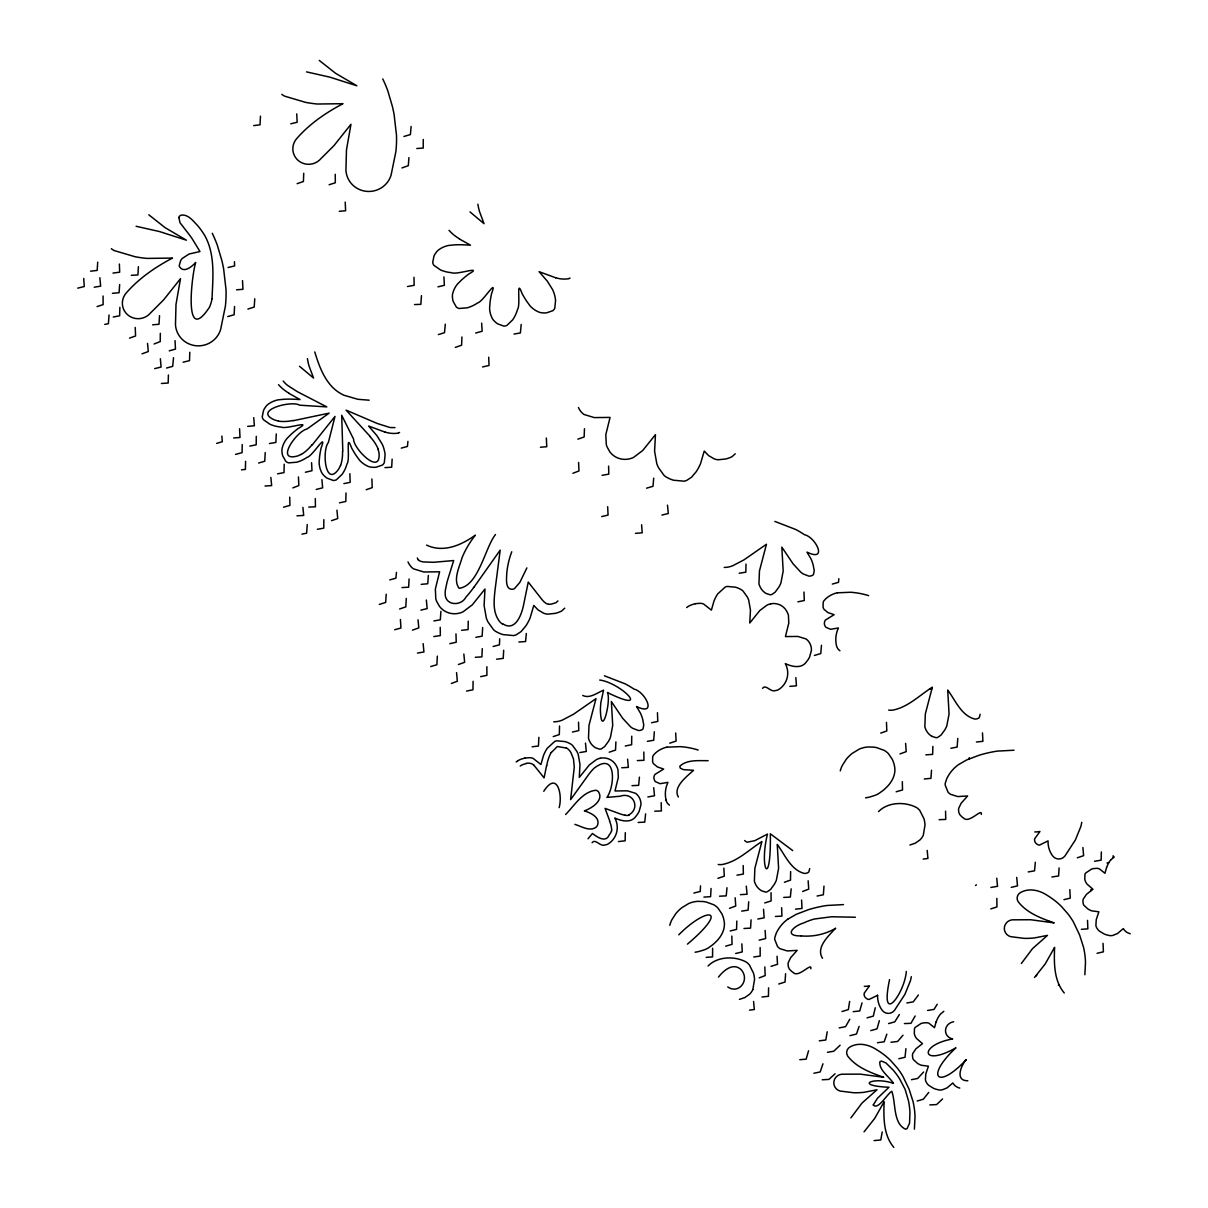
<?xml version="1.0" encoding="UTF-8"?>
<svg xmlns="http://www.w3.org/2000/svg" width="1208" height="1208" viewBox="0 0 1208 1208"><rect width="100%" height="100%" fill="white"/><g stroke="black" fill="none" stroke-linecap="round" stroke-linejoin="round"><path stroke-width="1.5" d="M160.317 333.272L160.241 341.577L154.095 343.993M423.283 139.418L423.208 148.055L416.82 148.508M712.629 948.22L712.554 956.917L706.197 957.37M256.307 436.345L256.187 444.816L249.814 446.099M323.85 519.682L323.744 528.168L317.342 529.27M473.083 681.312L472.962 689.783L466.575 691.067M631.739 736.216L631.633 744.717L625.276 746M342.8 451.158L341.698 415.265L353.627 439.229C353.295 448.576 381.23 476.707 378.995 452.849A26.501 25.972 -10.1 0 0 378.542 450.916L377.983 449.119M468.236 621.169L468.1 629.595L461.592 630.304M768.59 987.827L768.454 996.283L761.976 997.008M790.636 871.542L790.5 880.104L784.43 882.263M242.234 444.559L242.083 452.653L235.575 454.404M245.586 461.32L245.405 469.384L241.494 469.836M625.306 832.659L625.14 840.798L618.466 841.568M746 564.076L745.834 572.169L739.19 573.271M1101.334 851.927L1101.152 860.156L1094.584 861.259M119.864 307.345L119.652 315.786L113.25 317.009M284.212 464.204L284.016 472.615L277.583 473.838M346.017 492.955L345.82 501.486L339.478 502.83M559.546 725.993L559.319 734.57L553.204 736.608M168.41 374.978L168.184 383.027L161.434 383.464M932.863 746.363L932.636 754.396L925.872 754.834M189.777 352.283L189.52 360.648L183.133 362.204M736.82 921.055L736.563 929.405L730.176 930.96M499.674 638.775L499.463 644.83L493.06 646.491M809.677 868.628L808.922 871.693A3.171 3.095 -10.1 0 1 807.986 872.599L806.808 873.112A7.61 7.459 -10.1 0 1 806.144 873.278A6.765 6.629 -10.1 0 1 804.15 873.384C790.666 869.82 784.883 854.585 777.257 844.437L778.601 868.401L776.321 880.39A42.522 41.661 -10.1 0 1 774.358 884.286L770.568 889.481L767.231 891.791A4.938 4.832 -10.1 0 1 765.51 892.063L761.538 890.779A15.508 15.191 -10.1 0 1 755.378 883.909A16.912 16.565 -10.1 0 1 754.381 881.176L754.879 868.265L761.886 841.553C749.111 849.632 737.484 861.697 722.097 864.535A15.719 15.387 -10.1 0 1 718.231 864.49M980.141 714.245L979.386 717.31A3.171 3.095 -10.1 0 1 978.45 718.216L977.287 718.73A7.61 7.459 -10.1 0 1 976.608 718.896A6.765 6.629 -10.1 0 1 974.614 719.002C961.13 715.438 955.347 700.187 947.721 690.055L949.065 714.019L946.785 726.008A42.522 41.661 -10.1 0 1 944.822 729.904L941.032 735.098L937.71 737.409A4.938 4.832 -10.1 0 1 935.989 737.68L932.017 736.382M303.737 173.257L303.404 181.502L297.123 183.676M461.939 336.972L461.607 345.201L455.325 347.391M584.476 428.734L584.144 436.964L577.877 439.153M1036.811 975.082L1035.815 976.155M615.899 741.893L615.536 750.077L609.209 752.191M276.27 433.929L275.877 442.43L269.475 443.532M482.279 648.651L481.901 656.895L475.288 657.288M234.548 306.53L234.141 314.729L227.738 316.587M700.519 885.826L700.247 891.474L693.89 893.044M260.475 116.134L260.022 124.832L253.695 125.602M538.889 737.318L538.436 746.031L532.124 746.786M265.216 452.592L264.748 461.229L258.603 463.041M437.341 656.11L436.873 664.732L430.728 666.544M392.147 459.146L391.679 467.224L384.959 467.617M503.676 650.266L503.223 658.39L496.564 659.206M711.059 888.484L710.606 896.668L703.947 897.106M138.407 266.666L137.923 274.941L131.325 275.318M409.104 578.994L408.636 587.194L401.977 587.571M751.059 919.847L750.576 928.121L743.977 928.499M406.296 598.398L405.797 606.884L399.637 608.953M159.532 315.666L159.003 324.257L152.601 324.816M482.671 627.541L482.128 636.178L475.831 637.311M97.697 262.181L97.184 270.411L90.57 271.181M748.688 901.757L748.13 910.137L741.652 911.119M1059.099 867.933L1058.57 875.981L1051.896 876.978M254.767 298.784L254.193 307.089L247.897 309.067M386.213 594.2L385.654 602.445L379.312 604.438M421.456 295.643L420.852 304.356L414.51 304.582M428.342 575.476L427.768 583.751L421.169 584.355M785.593 973.739L785.034 982.044L778.737 984.007M119.652 284.559L119.094 292.714L112.419 293.333M440.905 611.354L440.316 619.81L433.899 620.927M654.328 731.746L653.724 740.232L647.337 741.365M931.519 770.221L930.945 778.36L924.286 778.979M109.037 315.016L108.403 323.684L104.734 324.408M307.255 524.544L306.621 533.211L301.955 534.132M823.992 886.113L823.358 894.781L817.091 896.019M957.793 738.39L957.159 747.057L950.892 748.281M1090.839 890.704L1090.93 889.541M408.938 157.584L408.304 165.662L401.977 167.942M969.239 758.79L969.329 757.658M838.82 578.677L838.518 582.332L832.312 584.083M411.113 126.447L410.403 134.556L403.97 136.459M653.709 478.172L653 486.296L646.567 488.183M821.485 645.283L820.776 653.558L814.434 655.431M526.311 633.49L525.586 641.539L518.866 642.007M559.123 807.608C562.807 795.136 557.265 770.206 543.766 791.285M521.192 324.423L520.391 332.955L514.034 334.057M726.99 887.744L726.235 895.868L719.545 896.2M1035.332 862.24L1034.531 870.847L1028.219 871.919M445.314 324.167L444.514 332.683L438.353 334.601M639.425 777.137L638.654 785.321L631.995 785.668M173.544 357.674L172.699 366.341L166.568 368.017M407.926 441.388L407.428 446.447L401.298 448.123M396.466 572.365L395.892 578.209L389.761 579.885M645.585 813.845L644.785 822.104L638.171 822.467M791.165 888.831L790.364 897.061L783.735 897.423M905.909 1048.68L905.034 1057.257L898.797 1058.767M914.396 1129.163L915.015 1116.932A78.067 76.466 -10.1 0 0 913.037 1101.56L909.156 1089.374L902.874 1076.253A73.809 72.299 -10.1 0 0 897.469 1068.265L891.142 1061.047A69.037 67.633 -10.1 0 0 883.048 1053.995L880.662 1052.289A92.79 90.902 -10.1 0 0 876.706 1049.737C869.02 1044.618 858.677 1042.081 850.19 1046.853A6.568 6.433 -10.1 0 0 847.654 1056.019C856.366 1067.434 870.636 1072.689 883.727 1077.279L860.202 1074.139L841.704 1074.214A8.788 8.607 -10.1 0 0 840.089 1091.05L853.663 1092.742A81.6 79.939 -10.1 0 0 863.765 1092.349L876.993 1089.782L862.029 1103.025L850.885 1117.898M1084.86 974.765L1085.494 962.534A78.067 76.466 -10.1 0 0 1083.5 947.163L1079.62 934.992L1073.353 921.855A73.809 72.299 -10.1 0 0 1067.932 913.882L1061.605 906.664A69.037 67.633 -10.1 0 0 1053.512 899.598L1051.126 897.906A92.79 90.902 -10.1 0 0 1047.185 895.339C1039.499 890.22 1029.14 887.699 1020.654 892.47A6.568 6.433 -10.1 0 0 1018.117 901.636C1026.83 913.037 1041.1 918.291 1054.191 922.897L1030.666 919.741L1012.168 919.832A8.788 8.607 -10.1 0 0 1010.567 936.653L1024.142 938.359A81.6 79.939 -10.1 0 0 1034.244 937.967L1047.472 935.385L1032.508 948.642L1021.349 963.501M212.019 298.693C212.895 277.885 215.356 254.963 204.998 235.983A78.188 76.587 -10.1 0 0 198.021 226.032C193.537 221.472 188.342 213.967 181.064 215.175A3.896 3.82 -10.1 0 0 179.66 216.096A3.473 3.397 -10.1 0 0 178.829 217.531M849.647 1001.417L848.348 1009.616L841.991 1011.504M889.556 979.612C879.364 1027.887 904.852 992.916 906.317 971.413M827.208 1031.783L825.804 1039.997L819.266 1040.843M882.202 1131.971L880.783 1139.975L874.079 1140.594M546.59 765.6L544.083 777.861L534.57 766.008A14.149 13.862 -10.1 0 0 533.709 765.253L533.649 765.192M178.829 217.531L180.052 222.801L187.195 231.996A125.828 123.261 -10.1 0 1 192.253 238.867L199.969 251.521L189.067 254.027L182.242 258.452A12.533 12.276 -10.1 0 0 180.596 260.717L179.222 265.73A3.579 3.503 -10.1 0 0 179.599 266.847C183.993 273.552 192.102 266.364 195.711 262.453C192.012 273.446 182.876 347.511 209.482 307.194A35.772 35.047 -10.1 0 0 212.034 298.693M875.271 1007.789L873.324 1016.109L867.087 1017.846M879.349 1020.669L877.038 1028.869L870.772 1030.605M808.56 1050.779L806.144 1059.174L799.802 1059.688M862.044 1002.882L859.749 1010.96L853.21 1011.67M822.965 1063.795L820.172 1071.964L813.875 1073.248M936.064 1021.968L934.509 1027.661L928.861 1023.206A9 8.818 -10.1 0 0 926.551 1022.708L922.972 1022.98A20.37 19.962 -10.1 0 0 921.04 1023.508L915.105 1027.464A6.357 6.221 -10.1 0 0 914.471 1028.748L914.305 1033.61A13.756 13.469 -10.1 0 0 915.12 1036.071A12.352 12.095 -10.1 0 0 916.525 1038.457L922.489 1043.652L915.966 1048.755L912.81 1053.436A7.535 7.384 -10.1 0 0 912.448 1055.279L912.75 1058.163A6.191 6.07 -10.1 0 0 913.429 1059.658L917.461 1063.342A16.112 15.779 -10.1 0 0 921.372 1065.26L928.408 1066.196L925.781 1074.093L925.419 1079.816A8.214 8.033 -10.1 0 0 926.008 1081.688L926.279 1082.232A11.854 11.612 -10.1 0 0 928.786 1085.388L933.286 1088.166A34.881 34.171 -10.1 0 0 935.536 1089.088L939.069 1089.963A10.736 10.51 -10.1 0 0 942.18 1089.858L947.057 1087.895L952.84 1082.972A10.736 10.525 -10.1 0 0 959.771 1088.091M1106.528 867.586L1104.973 873.278L1099.325 868.824A9 8.818 -10.1 0 0 1097.03 868.325L1093.451 868.597A20.37 19.962 -10.1 0 0 1091.504 869.126L1085.584 873.082A6.357 6.221 -10.1 0 0 1084.935 874.365L1084.769 879.228A13.756 13.469 -10.1 0 0 1085.584 881.689A12.352 12.095 -10.1 0 0 1086.989 884.06L1092.953 889.269L1086.445 894.373L1083.289 899.054A7.535 7.384 -10.1 0 0 1082.912 900.896L1083.214 903.765A6.191 6.07 -10.1 0 0 1083.893 905.26L1087.925 908.96A16.112 15.779 -10.1 0 0 1091.836 910.862L1098.872 911.798L1096.245 919.696L1095.898 925.434A8.214 8.033 -10.1 0 0 1096.471 927.306L1096.743 927.85A11.854 11.612 -10.1 0 0 1099.265 931.006L1103.765 933.784A34.881 34.171 -10.1 0 0 1106 934.705L1109.533 935.581A10.736 10.51 -10.1 0 0 1112.659 935.475L1117.521 933.512L1123.319 928.59A10.736 10.525 -10.1 0 0 1130.25 933.709M859.13 1026.407L856.457 1034.063L849.904 1035.649M886.838 1034.184L884.165 1041.794L877.461 1042.715M340.445 465.427L339.69 467.149A26.501 25.972 -10.1 0 1 338.769 468.93C325.299 488.379 321.736 450.72 328.38 442.445L334.993 416.443L312.313 444.801M752.826 989.624L754.547 979.492A29.989 29.369 -10.1 0 0 753.49 973.135L749.398 964.965A16.58 16.233 -10.1 0 0 746.302 962.096C734.887 955.815 717.386 956.283 708.069 966.007M526.884 567.896L519.863 582.377L514.502 588.583A6.1 5.98 -10.1 0 1 512.796 589.278C504.914 590.002 506.62 578.511 506.741 573.453A84.62 82.899 -10.1 0 1 511.754 551.769M495.491 534.525C484.952 547.722 478.761 585.804 459.115 588.311C452.743 579.629 459.508 567.05 462 557.87A92.442 90.555 -10.1 0 1 473.128 538.104L475.363 535.159C464.401 542.921 451.294 549.58 437.462 548.19A33.371 32.676 -10.1 0 1 429.218 546.227L426.56 545.11M849.798 1019.22L845.57 1026.634L839.198 1027.917M915.166 1015.988L910.923 1023.327L904.384 1023.569M937.197 1004.241L934.056 1009.39L927.608 1010.462M551.346 752.509L557.326 746.514L565.993 747.979M899.356 1014.539L894.766 1021.877L888.56 1023.584M878.533 811.625C887.865 801.885 905.351 801.433 916.781 807.699A16.58 16.233 -10.1 0 1 919.862 810.568L923.969 818.752A29.989 29.369 -10.1 0 1 925.011 825.109L923.29 835.226A16.127 15.795 -10.1 0 1 919.967 839.907L915.347 843.154L909.911 844.996M473.868 587.345L500.188 550.108L495.008 590.214C494.012 599.953 492.728 610.991 498.315 619.659A12.05 11.808 -10.1 0 0 502.89 624.279M918.367 994.999L913.248 1001.87L906.846 1002.972M928.786 1092.379L923.335 1099.205L917.189 1101.016M565.601 814.509C574.344 805.706 582.301 791.904 595.665 790.274A4.847 4.741 -10.1 0 1 598.337 791.587C604.347 800.421 591.482 808.363 584.37 810.855C590.259 812.758 600.24 817.091 597.613 824.943A7.761 7.595 -10.1 0 1 596.254 827.072C589.912 832.025 581.365 826.272 574.887 824.385M902.995 1035.196L897.62 1041.477L890.96 1042.247M718.488 977.091C723.154 970.99 732.244 962.821 740.036 968.725A10.253 10.042 -10.1 0 1 742.724 971.821C748.643 981.515 738.405 994.244 727.76 986.951M1110.907 859.749L1114.289 856.91M923.637 1071.979L917.687 1078.457L911.436 1079.695M835.513 928.333C828.779 935.792 815.551 947.298 822.482 958.291M864.037 1131.866L874.728 1118.366L884.135 1101.726C883.531 1117.113 883.275 1134.931 893.799 1147.374M1034.501 977.483L1045.192 963.984L1054.599 947.344C1053.995 962.731 1053.754 980.549 1064.263 992.991M588.009 838.76L592.418 833.505C596.933 836.842 605.797 843.335 609.209 834.924A20.762 20.34 -10.1 0 0 610.146 833.686A7.807 7.656 -10.1 0 0 611.444 830.772M592.116 842.701C595.257 838.11 600.391 847.201 605.148 844.905A7.641 7.474 -10.1 0 0 608.198 843.909C616.911 838.473 619.81 827.133 614.812 818.027C621.576 821.093 631.21 823.448 636.133 816.019A23.254 22.771 -10.1 0 0 639.123 811.414L640.935 804.905A13.967 13.681 -10.1 0 0 639.817 798.715L639.47 797.99A15.719 15.402 -10.1 0 0 638.141 795.845L637.582 795.151A10.479 10.268 -10.1 0 0 635.408 793.263L627.36 790.817L614.978 790.968L618.33 777.393L617.952 769.602A21.276 20.838 -10.1 0 0 617.197 767.518L615.884 764.966A14.949 14.647 -10.1 0 0 600.119 758.201M762.58 688.318C765.721 683.713 770.855 692.818 775.611 690.523A7.641 7.474 -10.1 0 0 778.677 689.526C787.374 684.075 790.274 672.735 785.291 663.645C792.055 666.71 801.674 669.051 806.597 661.622A23.254 22.771 -10.1 0 0 809.587 657.031L811.399 650.508A13.967 13.681 -10.1 0 0 810.281 644.332L809.934 643.607A15.719 15.402 -10.1 0 0 808.605 641.448L808.046 640.769A10.479 10.268 -10.1 0 0 805.872 638.881L797.824 636.435L785.442 636.586L788.794 623.011L788.416 615.204A21.276 20.838 -10.1 0 0 787.661 613.12L786.348 610.584A14.949 14.647 -10.1 0 0 770.583 603.819M687.473 944.112C730.523 907.631 706.922 906.362 678.745 934.826M840.119 1045.222L833.716 1051.247L827.42 1052.319M942.557 1098.978L936.593 1104.58L929.843 1104.912M835.06 1073.806L828.899 1079.408L822.24 1079.771M557.93 600.92L555.876 602.777L551.392 604.091A9.921 9.724 -10.1 0 1 548.719 604.302M564.755 608.183L561.554 611.082A30.638 30.004 -10.1 0 1 555.227 613.362L547.768 614.147A15.825 15.508 -10.1 0 1 543.721 613.256L538.104 609.949L533.785 605.419L530.131 617.847A47.339 46.372 -10.1 0 1 525.782 626.031L521.041 631.633L516.239 634.774A12.895 12.624 -10.1 0 1 513.566 635.574L503.056 634.608A38.354 37.569 -10.1 0 1 498.829 633.037L495.99 631.573A16.459 16.127 -10.1 0 1 493.483 629.64L488.077 622.105A32.027 31.378 -10.1 0 1 486.311 618.013L484.106 605.525L484.982 589.036L472.237 604.906L463.041 611.822A20.823 20.4 -10.1 0 1 459.599 613.09L458.481 613.347A18.845 18.467 -10.1 0 1 439.455 606.341L436.783 601.629A27.059 26.501 -10.1 0 1 435.816 598.987L435.348 589.066L439.606 571.792L423.857 571.988L413.619 568.877A13.333 13.062 -10.1 0 1 410.856 566.476L409.527 564.71A19.69 19.298 -10.1 0 1 408.002 561.916M735.234 453.8L732.018 456.7A30.638 30.004 -10.1 0 1 725.706 458.98L718.247 459.765A15.825 15.508 -10.1 0 1 714.185 458.874L708.567 455.567L704.249 451.037L700.595 463.449A47.339 46.372 -10.1 0 1 696.246 471.649L691.52 477.251L686.718 480.391A12.895 12.624 -10.1 0 1 684.03 481.192L673.52 480.21A38.354 37.569 -10.1 0 1 669.308 478.655L666.469 477.19A16.459 16.127 -10.1 0 1 663.947 475.257L658.541 467.723A32.027 31.378 -10.1 0 1 656.774 463.615L654.585 451.128L655.446 434.654L642.701 450.524L633.505 457.439A20.823 20.4 -10.1 0 1 630.063 458.693L628.945 458.964A18.845 18.467 -10.1 0 1 609.919 451.958L607.246 447.247A27.059 26.501 -10.1 0 1 606.295 444.604L605.812 434.669L610.07 417.409L594.321 417.606L584.083 414.495A13.333 13.062 -10.1 0 1 581.32 412.094L579.991 410.327A19.69 19.298 -10.1 0 1 578.466 407.534M686.657 607.564L688.258 606.416A22.907 22.439 -10.1 0 1 695.461 603.743M516.178 761.961L517.794 760.798M877.597 995.271L869.08 999.469A3.986 3.896 -10.1 0 1 867.737 999.197L867.027 998.85A8.441 8.26 -10.1 0 1 866.136 998.231L865.2 997.34A4.832 4.741 -10.1 0 1 864.203 995.181A5.965 5.844 -10.1 0 1 864.128 994.214A5.043 4.938 -10.1 0 1 864.249 993.127L869.473 985.894A24.386 23.888 -10.1 0 1 864.309 986.332M520.225 766.008L521.373 765.283A15.176 14.873 -10.1 0 1 523.653 764.302L526.311 763.562M787.752 919.228L796.253 914.305L808.605 909.624A120.966 118.505 -10.1 0 1 827.012 905.471L843.501 904.611M628.885 814.932C640.814 808.031 633.309 791.346 619.9 796.298A77.735 76.149 -10.1 0 0 618.239 796.389L606.944 797.401C614.827 786.574 617.016 750.712 594.14 768.182A61.14 59.887 -10.1 0 0 589.157 773.83L570.614 799.636L574.268 767.261L573.483 758.941L570.961 752.69A24.809 24.296 -10.1 0 0 570.493 751.935L570.327 751.693A12.005 11.763 -10.1 0 0 566.129 747.752M943.825 1011.292L940.428 1014.131A25.534 25.006 -10.1 0 0 936.14 1021.998M301.169 454.314L299.463 455.174A26.501 25.972 -10.1 0 1 297.606 455.96C274.473 462.422 296.866 430.924 307.043 428.991L329.12 413.136L293.272 420.701M953.671 1021.757C943.72 1023.448 942.331 1036.464 952.614 1038.971C918.246 1044.965 921.04 1067.706 955.921 1047.819C924.407 1077.174 937.755 1090.477 966.279 1059.582C961.085 1065.365 954.592 1080.934 967.835 1080.767M292.864 487.881L298.829 485.571L298.452 476.934M572.909 473.294L578.964 470.954L578.587 462.468M759.228 977.891L765.192 975.581L764.815 966.944M802.595 891.474L808.726 889.133L808.152 880.783M451.369 683.471L457.334 681.252L456.549 672.599M899.99 753.928L906.196 751.648L905.623 743.373M729.526 908.325L735.732 906.03L735.159 897.755M142.046 353.838L148.312 351.558L147.527 343.389M412.487 630.153L418.799 627.873L418.028 619.795M129.498 338.119L135.568 335.99L135.236 327.413M458.406 664.506L464.642 662.301L463.857 654.041M880.738 733.09L886.808 730.961L886.476 722.384M366.205 489.738L372.215 487.639L371.898 478.972M669.745 743.192L676.118 741.033L675.665 732.954M717.899 878.337L724.287 876.178L723.849 868.114M331.536 520.648L337.727 518.564L336.957 510.169M1077.294 857.801L1083.636 855.657L1082.881 847.533M329.12 184.764L335.326 182.755L335.235 174.299M97.048 306.59L103.133 304.627L103.058 295.99M990.802 908.914L996.932 906.936L996.842 898.359M764.755 902.935L771.097 900.942L771.051 892.697M771.051 966.325L777.514 964.316L777.061 956.268M216.64 443.396L222.317 441.705L221.864 436.073M570.025 278.112L568.983 278.384M399.561 432.494L398.519 432.766M283.548 507.209L289.935 505.382L289.724 497.137M896.17 791.784L902.527 789.957L902.316 781.682M725.691 946.166L732.063 944.339L731.837 936.064M475.68 333.046L482.158 331.249L481.645 323.14M394.699 629.745L400.935 628.009L400.407 619.508M169.226 350.849L175.462 349.112L175.039 340.611M1058.344 985.184L1059.114 984.973M154.669 368.621L161.087 367.036L160.362 358.761M316.209 489.436L322.642 487.836L321.917 479.606M77.75 288.138L84.258 286.538L83.73 278.399M759.137 940.156L765.645 938.556L765.117 930.417M228.086 267.497L234.594 265.926L234.443 261.698M661.939 515.061L668.296 513.536L667.48 505.155M420.928 610.1L427.164 608.606L426.333 600.029M1011.232 887.382L1017.514 885.872L1016.683 877.37M290.781 123.805L297.153 122.28L296.745 113.884M437.976 286.84L444.348 285.315L443.94 276.919M601.69 516.586L608.062 515.076L607.654 506.68M1063.946 899.643L1070.243 898.148L1069.82 889.616M305.382 472.252L311.981 470.712L311.573 462.679M735.687 953.474L742.256 951.934L741.848 943.856M739.447 999.378L744.883 997.536L749.504 994.29A16.127 15.795 -10.1 0 0 752.826 989.624M482.581 366.945L489.029 365.48L488.696 357.191M449.814 643.683L456.231 642.233L455.975 633.883M572.411 732.048L578.798 730.598L578.526 722.188M1097.06 953.293L1103.402 951.844L1103.055 943.373M651.55 722.761L657.771 721.418L657.454 712.72M480.618 676.646L486.899 675.332L486.869 666.725M343.887 483.623L350.184 482.339L349.867 473.732M797.899 601.841L804.286 600.527L803.969 592.071M1107.011 862.95L1108.899 862.557M695.446 603.668L700.398 603.29A12.442 12.186 -10.1 0 1 703.584 603.985L711.391 610.146L713.898 601.312A37.705 36.935 -10.1 0 1 717.688 593.943L725.178 587.073A10.132 9.936 -10.1 0 1 727.291 586.439L735.551 587.209A30.155 29.536 -10.1 0 1 738.873 588.432L741.108 589.579A12.941 12.684 -10.1 0 1 743.086 591.105L747.329 597.024A25.187 24.673 -10.1 0 1 748.718 600.255L750.455 610.07L749.76 623.026L759.787 610.553L767.02 605.117A16.293 15.961 -10.1 0 1 770.598 603.909M524.982 758.05L529.919 757.673A12.442 12.186 -10.1 0 1 533.106 758.367L540.927 764.528L543.434 755.695A37.705 36.935 -10.1 0 1 547.209 748.326L554.714 741.455A10.132 9.936 -10.1 0 1 556.828 740.821L565.087 741.591A30.155 29.536 -10.1 0 1 568.409 742.814L570.644 743.977A12.941 12.684 -10.1 0 1 572.607 745.487L576.865 751.421A25.187 24.673 -10.1 0 1 578.255 754.638L579.976 764.453L579.296 777.408L589.323 764.936L596.556 759.5A16.293 15.961 -10.1 0 1 600.134 758.292M837.491 592.811L850.538 592.252A76.013 74.458 -10.1 0 1 868.643 595.65M667.012 747.193L680.074 746.635A76.013 74.458 -10.1 0 1 698.179 750.032M757.793 919.031L764.135 917.838L763.531 909.292M975.566 885.54L976.381 884.785M407.489 286.522L414.148 285.315L413.997 277.281M602.097 475.333L608.772 474.125L608.621 466.107M647.865 796.948L654.494 795.77L653.724 787.692M736.986 875.196L743.358 874.048L743.192 865.532M1047.019 921.357L1048.77 921.04M94.209 287.232L100.657 286.13L99.856 277.734M417.455 653.075L423.933 651.973L423.132 643.622M579.84 752.569L586.273 751.467L585.487 743.071M990.907 887.442L997.521 886.31L996.751 878.216M433.778 636.571L440.346 635.559L440.225 627.314M753.777 956.993L760.194 956.056L760.134 947.54M113.008 273.084L119.668 272.178L119.381 264.054M923.154 859.069L927.94 858.45L927.17 850.402M749.549 1010.13L754.351 1009.51L753.566 1001.447M976.411 742.014L982.904 741.304L982.481 732.909M795.513 909.156L802.006 908.461L801.584 900.051M247.685 426.379L254.375 425.76L253.74 417.636M394.956 427.602L390.577 427.556A19.132 18.739 -10.1 0 1 389.595 427.39L377.243 423.479L346.077 410.131L370.448 436.767M635.484 533.362L642.203 532.803L641.614 524.77M789.836 686.355L796.45 685.812L795.845 677.597M339.282 211.294L345.624 210.766L345.201 202.098M236.617 289.814L242.959 289.301L242.521 280.603M233.673 437.976L240.014 437.462L239.577 428.764M540.414 447.232L546.771 446.718L546.333 438.036M1081.371 929.33L1087.864 928.846L1087.517 920.375M296.972 515.831L303.691 515.439L302.906 507.375M740.383 894.645L747.072 894.252L746.287 886.159M264.99 486.009L271.649 485.616L270.879 477.462M621.727 767.76L628.356 767.367L627.586 759.168M775.385 916.464L781.923 916.117L781.636 907.706M308.78 507.073L315.439 506.801L315.303 498.572M637.341 760.587L643.955 760.315L643.819 752.04M654.766 811.217L661.38 810.945L661.199 802.671M939.114 819.688L945.743 819.417L945.562 811.172M929.934 688.922L931.851 688.847M708.145 760.663C698.858 760.829 687.125 759.334 679.832 766.204L680.255 768.137L683.411 769.632L693.558 770.311C686.99 776.382 672.448 787.133 678.383 797.038M1013.98 750.228L997.476 751.089A120.966 118.505 -10.1 0 0 979.084 755.257L966.717 759.923L958.216 764.83A36.617 35.878 -10.1 0 0 947.948 776.397A44.303 43.397 -10.1 0 0 946.755 778.692L945.245 783.267A9.302 9.105 -10.1 0 0 945.23 785.17L947.963 791.995A10.615 10.389 -10.1 0 0 950.424 794.275L957.778 796.57L967.608 795.966L961.1 803.335L958.744 808.212A8.547 8.365 -10.1 0 0 958.548 810.055L958.805 812.199A8.048 7.882 -10.1 0 0 960.058 814.932L961.945 816.88A14.285 13.998 -10.1 0 0 963.455 817.922C968.756 824.4 982.587 807.125 981.319 814.449M369.21 400.21L357.81 399.274L343.948 395.243A39.366 38.565 -10.1 0 1 333.272 387.994C323.412 378.3 318.731 364.846 314.76 351.936M855.37 917.234L831.587 916.766L814.57 918.986A52.563 51.476 -10.1 0 0 809.103 920.692L807.548 921.296A116.059 113.688 -10.1 0 0 803.365 923.063C793.626 925.932 782.965 936.185 801.191 935.928M548.674 604.272L547.647 604.076A7.188 7.037 -10.1 0 1 545.759 603.154L544.249 602.007A22.016 21.563 -10.1 0 1 541.818 599.334L528.258 582.06L523.864 603.547C522.128 613.12 515.982 632.086 503.041 624.008M306.575 71.891L329.844 77.146L356.858 85.783L335.598 73.295L319.259 60.4M136.111 226.273L159.38 231.528L186.394 240.181L165.118 227.678L148.795 214.782M278.535 421.003L276.692 420.58A26.501 25.972 -10.1 0 1 274.744 420.022C252.079 410.554 291.536 400.014 299.614 405.193L326.809 406.9L297.349 391.679L287.61 385.412A36.164 35.425 -10.1 0 1 285.33 383.434L283.17 381.079M774.872 521.418L795.861 529.542A105.73 103.571 -10.1 0 1 804.498 534.721C815.626 537.062 828.31 562.505 807.02 552.147L810.961 558.821A45.783 44.847 -10.1 0 1 813.12 564.74L814.237 570.584L813.528 574.344A3.141 3.08 -10.1 0 1 812.742 575.174L811.444 575.793A7.58 7.429 -10.1 0 1 810.341 576.035A6.765 6.629 -10.1 0 1 808.726 576.08L803.214 573.936A22.831 22.363 -10.1 0 1 800.949 572.35L793.112 563.879L781.833 547.133L783.177 571.097L780.896 583.087A42.522 41.661 -10.1 0 1 778.934 586.982L775.143 592.177L771.806 594.487A4.938 4.832 -10.1 0 1 770.085 594.759L766.114 593.475A15.508 15.191 -10.1 0 1 759.606 585.729A16.912 16.565 -10.1 0 1 758.956 583.857L759.454 570.961L766.461 544.249L743.932 559.893L732.818 565.706A22.061 21.608 -10.1 0 1 724.211 567.428M604.408 675.801L625.397 683.939A105.73 103.571 -10.1 0 1 634.019 689.119C645.148 691.459 657.832 716.888 636.556 706.529L640.482 713.203A45.783 44.847 -10.1 0 1 642.656 719.122L643.758 724.966L643.064 728.726A3.141 3.08 -10.1 0 1 642.279 729.556L640.965 730.176A7.58 7.429 -10.1 0 1 639.878 730.432A6.765 6.629 -10.1 0 1 638.247 730.462L632.75 728.318A22.831 22.363 -10.1 0 1 630.47 726.733L622.649 718.262L611.369 701.516L612.713 725.48L610.418 737.469A42.522 41.661 -10.1 0 1 608.47 741.365L604.664 746.559L601.342 748.869A4.938 4.832 -10.1 0 1 599.621 749.141L595.65 747.858A15.508 15.191 -10.1 0 1 589.126 740.111A16.912 16.565 -10.1 0 1 588.492 738.254L588.991 725.344L595.997 698.632L573.468 714.275L562.339 720.104A22.061 21.608 -10.1 0 1 553.732 721.825M555.605 277.764L539.085 271.664L547.299 281.162L552.554 289.527A30.88 30.245 -10.1 0 1 553.747 292.396A38.747 37.946 -10.1 0 1 554.532 294.843A35.032 34.322 -10.1 0 1 555.574 300.384L554.774 308.236A7.203 7.052 -10.1 0 1 552.796 310.713L546.59 312.842A22.59 22.137 -10.1 0 1 543.781 312.947L541.29 312.721A13.273 13.001 -10.1 0 1 538.466 311.921L535.763 310.547A27.014 26.455 -10.1 0 1 532.517 308.236L531.928 307.723A22.424 21.971 -10.1 0 1 529.859 305.624L526.477 300.973A106.848 104.673 -10.1 0 1 522.067 293.529C515.725 276.466 521.041 305.216 517.447 309.61A30.88 30.245 -10.1 0 1 516.48 312.57A38.747 37.946 -10.1 0 1 515.469 314.941A35.032 34.322 -10.1 0 1 512.645 319.878L506.877 325.435A7.203 7.052 -10.1 0 1 503.751 326.084L497.62 323.82A22.59 22.137 -10.1 0 1 495.416 322.128L493.664 320.377A13.273 13.001 -10.1 0 1 492.034 317.976L490.886 315.228A27.014 26.455 -10.1 0 1 489.935 311.392L489.814 310.637A22.424 21.971 -10.1 0 1 489.618 307.708L490.086 301.985A106.848 104.673 -10.1 0 1 491.611 293.469C497.983 276.3 483.094 301.909 477.553 302.951A30.88 30.245 -10.1 0 1 474.88 304.627A38.747 37.946 -10.1 0 1 472.554 305.82A35.032 34.322 -10.1 0 1 467.164 307.829L459.131 308.478A7.203 7.052 -10.1 0 1 456.322 307.013L453.151 301.396A22.59 22.137 -10.1 0 1 452.577 298.708L452.396 296.262A13.273 13.001 -10.1 0 1 452.713 293.378L453.649 290.539A27.014 26.455 -10.1 0 1 455.431 286.976L455.839 286.311A22.424 21.971 -10.1 0 1 457.606 283.925L461.713 279.833A106.848 104.673 -10.1 0 1 468.462 274.231C484.544 265.02 456.533 275.333 451.535 272.661A30.88 30.245 -10.1 0 1 448.394 272.268A38.747 37.946 -10.1 0 1 445.843 271.724A35.032 34.322 -10.1 0 1 440.422 269.882L433.883 265.307A7.203 7.052 -10.1 0 1 432.706 262.423L433.974 256.081A22.59 22.137 -10.1 0 1 435.303 253.65L436.767 251.642A13.273 13.001 -10.1 0 1 438.897 249.633L441.464 248.033A27.014 26.455 -10.1 0 1 445.163 246.402L445.903 246.16A22.424 21.971 -10.1 0 1 448.817 245.435L454.631 244.862A106.848 104.673 -10.1 0 1 463.434 244.801L470.486 245.164L459.448 239.003M385.126 432.162L368.621 426.046L376.821 435.544L382.075 443.91A30.88 30.245 -10.1 0 1 383.283 446.779A38.747 37.946 -10.1 0 1 384.053 449.225A35.032 34.322 -10.1 0 1 385.11 454.767L384.31 462.634A7.203 7.052 -10.1 0 1 382.332 465.095L376.111 467.224A22.59 22.137 -10.1 0 1 373.302 467.33L370.811 467.103A13.273 13.001 -10.1 0 1 367.987 466.303L365.299 464.929A27.014 26.455 -10.1 0 1 362.038 462.619L361.464 462.12A22.424 21.971 -10.1 0 1 359.38 460.006L355.998 455.356A106.848 104.673 -10.1 0 1 351.603 447.911C345.141 430.697 350.637 459.508 346.968 463.993A30.88 30.245 -10.1 0 1 346.001 466.952A38.747 37.946 -10.1 0 1 345.005 469.338A35.032 34.322 -10.1 0 1 342.166 474.261L336.398 479.818A7.203 7.052 -10.1 0 1 333.287 480.467L327.157 478.202A22.59 22.137 -10.1 0 1 324.952 476.511L323.2 474.759A13.273 13.001 -10.1 0 1 321.57 472.373L320.422 469.61A27.014 26.455 -10.1 0 1 319.456 465.775L319.335 465.02A22.424 21.971 -10.1 0 1 319.138 462.09L319.622 456.367A106.848 104.673 -10.1 0 1 321.147 447.851C327.594 430.622 312.585 456.337 307.089 457.334A30.88 30.245 -10.1 0 1 304.401 459.01A38.747 37.946 -10.1 0 1 302.076 460.203A35.032 34.322 -10.1 0 1 296.685 462.226L288.667 462.86A7.203 7.052 -10.1 0 1 285.858 461.396L282.672 455.778A22.59 22.137 -10.1 0 1 282.113 453.091L281.917 450.644A13.273 13.001 -10.1 0 1 282.249 447.775L283.17 444.921A27.014 26.455 -10.1 0 1 284.967 441.358L285.375 440.694A22.424 21.971 -10.1 0 1 287.142 438.323L291.249 434.216A106.848 104.673 -10.1 0 1 297.983 428.614C314.08 419.418 286.07 429.716 281.071 427.058A30.88 30.245 -10.1 0 1 277.931 426.651A38.747 37.946 -10.1 0 1 275.379 426.107A35.032 34.322 -10.1 0 1 269.958 424.265L263.419 419.704A7.203 7.052 -10.1 0 1 262.242 416.805L263.51 410.463A22.59 22.137 -10.1 0 1 264.839 408.032L266.288 406.024A13.273 13.001 -10.1 0 1 268.433 404.031L271 402.415A27.014 26.455 -10.1 0 1 274.699 400.799L275.439 400.543A22.424 21.971 -10.1 0 1 278.338 399.818L284.167 399.244A106.848 104.673 -10.1 0 1 292.97 399.184L300.022 399.546L288.984 393.4M599.727 680.044C620.459 682.611 653.075 714.94 607.413 692.516C611.49 700.564 601.207 740.61 600.376 709.489A128.048 125.436 -10.1 0 1 600.874 702.422L603.562 690.191C597.296 692.712 589.579 699.024 582.739 695.431M792.69 850.568L770.327 833.792C771.308 890.16 758.79 869.488 767.457 834.079L754.864 840.647L747.42 842.172A4.334 4.243 -10.1 0 1 745.578 841.342L744.687 840.526M469.988 211.898L484.031 223.676L479.651 211.974A56.595 55.447 -10.1 0 1 478.534 207.731L477.87 204.212M299.524 366.281L313.567 378.074L309.188 366.356A56.595 55.447 -10.1 0 1 308.055 362.113L307.406 358.595M418.466 559.893L418.481 559.923A6.81 6.674 -10.1 0 1 418.104 559.41L417.923 559.138A9.664 9.468 -10.1 0 1 417.289 557.945M609.753 821.002L605.057 808.379L619.236 813.573A46.87 45.919 -10.1 0 0 624.959 815.264M1113.142 855.687L1113.217 857.574M810.84 968.831C812.169 961.432 798.277 978.827 792.992 972.304A14.285 13.998 -10.1 0 1 791.482 971.262L789.594 969.314A8.048 7.882 -10.1 0 1 788.326 966.581L788.084 964.437A8.547 8.365 -10.1 0 1 788.28 962.595L790.636 957.717L797.144 950.349L787.314 950.953L779.96 948.673A10.615 10.389 -10.1 0 1 777.484 946.377L774.751 939.552A9.302 9.105 -10.1 0 1 774.781 937.65L776.291 933.089A44.303 43.397 -10.1 0 1 777.484 930.794A36.617 35.878 -10.1 0 1 787.722 919.197M281.826 94.315A13.967 13.681 -10.1 0 0 284.831 96.217L305.639 102.378A130.222 127.565 -10.1 0 0 317.432 104.024L342.997 103.692C325.783 112.737 309.399 123.971 296.579 138.739A15.915 15.583 -10.1 0 0 297.591 159.924A15.915 15.583 -10.1 0 0 319.214 160.362L334.042 145.534L350.969 124.273L346.469 149.973L345.941 170.419A23.088 22.605 -10.1 0 0 391.09 175.115L395.877 151.634A123.488 120.966 -10.1 0 0 396.496 135.205L394.08 114.352A193.657 189.701 -10.1 0 0 392.328 106.198L387.828 90.932A118.384 115.968 -10.1 0 0 382.74 78.928M568.877 278.731A28.584 27.995 -10.1 0 1 555.605 277.734M459.523 238.867A43.85 42.944 -10.1 0 1 449.029 230.335M839.922 650.735A8.622 8.441 -10.1 0 1 836.525 645.827A27.588 27.029 -10.1 0 1 838.443 627.979L830.53 629.308L825.819 627.224A9.558 9.362 -10.1 0 1 825.155 626.197L824.581 624.853A5.421 5.315 -10.1 0 1 824.445 622.513L824.505 622.165A6.75 6.614 -10.1 0 1 824.853 621.123A5.708 5.602 -10.1 0 1 825.457 620.036L834.124 614.676L827.918 612.577L823.992 609.3A7.097 6.946 -10.1 0 1 823.071 607.277L823.176 602.354A6.267 6.131 -10.1 0 1 823.901 600.814L825.804 598.73A25.398 24.885 -10.1 0 1 837.461 592.72M865.562 797.824A45.194 44.273 -10.1 0 0 869.926 796.978L875.211 795.287A26.636 26.093 -10.1 0 0 879.107 793.324L882.942 790.545A49.15 48.154 -10.1 0 0 886.219 787.601C892.244 781.999 896.517 773.588 894.313 765.253A27.497 26.938 -10.1 0 0 892.259 759.303L888.363 753.596A19.011 18.618 -10.1 0 0 884.301 750.41L876.706 747.631A36.769 36.014 -10.1 0 0 873.595 747.133L868.22 746.967A25.806 25.277 -10.1 0 0 859.205 749.141L852.335 753.309A37.931 37.161 -10.1 0 0 846.159 759.409L842.248 765.54A30.004 29.4 -10.1 0 0 840.255 770.915M888.695 710.108A15.719 15.387 -10.1 0 0 892.561 710.153C907.948 707.329 919.575 695.234 932.35 687.171L925.343 713.868L924.845 726.778A16.912 16.565 -10.1 0 0 925.811 729.526A15.508 15.191 -10.1 0 0 931.987 736.412M1106.603 867.616A25.534 25.006 -10.1 0 1 1110.862 859.719M1034.773 831.935A24.386 23.888 -10.1 0 0 1039.937 831.481L1034.712 838.73A5.043 4.938 -10.1 0 0 1034.592 839.832A5.965 5.844 -10.1 0 0 1034.682 840.783A4.832 4.741 -10.1 0 0 1035.664 842.957L1036.6 843.848A8.441 8.26 -10.1 0 0 1037.491 844.467L1038.216 844.815A3.986 3.896 -10.1 0 0 1039.544 845.087L1048.061 840.874A24.356 23.858 -10.1 0 0 1052.727 855.989A7.61 7.459 -10.1 0 0 1064.943 856.004L1075.346 840.013L1080.828 826.574A46.976 46.01 -10.1 0 0 1081.749 822.301M111.362 248.697A13.967 13.681 -10.1 0 0 114.352 250.615L135.175 256.76A130.222 127.565 -10.1 0 0 146.953 258.406L172.518 258.074C155.303 267.119 138.92 278.353 126.115 293.121A15.915 15.583 -10.1 0 0 127.112 314.307A15.915 15.583 -10.1 0 0 148.735 314.76L163.578 299.916L180.505 278.671L176.006 304.356L175.477 324.801A23.088 22.605 -10.1 0 0 220.626 329.512L225.413 306.032A123.488 120.966 -10.1 0 0 226.017 289.588L223.616 268.735A193.657 189.701 -10.1 0 0 221.864 260.581L217.349 245.315A118.384 115.968 -10.1 0 0 212.261 233.31M398.414 433.113A28.584 27.995 -10.1 0 1 385.141 432.117M289.059 393.264A43.85 42.944 -10.1 0 1 278.55 384.718M370.252 436.949A42.522 41.646 -10.1 0 1 378.195 449.044M342.528 451.173A42.522 41.646 -10.1 0 1 340.656 465.488M312.102 444.65A42.522 41.646 -10.1 0 1 301.29 454.51M293.212 420.444A42.522 41.646 -10.1 0 1 278.504 421.214M473.808 587.314A112.253 109.958 -10.1 0 1 465.926 597.16C461.139 606.356 445.994 605.661 445.224 594.804A18.784 18.407 -10.1 0 1 445.284 591.135A35.636 34.896 -10.1 0 1 445.42 589.851L446.869 582.92A142.574 139.66 -10.1 0 1 448.017 578.768L453.679 560.542L433.596 562.294L423.434 561.931A20.823 20.4 -10.1 0 1 422 561.644L421.305 561.463A11.491 11.265 -10.1 0 1 420.626 561.252L420.052 561.025A4.152 4.077 -10.1 0 1 418.451 559.953M669.459 805.117A8.622 8.441 -10.1 0 1 666.061 800.209M666.106 800.209A27.588 27.029 -10.1 0 1 667.964 782.376L660.051 783.69L655.34 781.621A9.558 9.362 -10.1 0 1 654.691 780.579L654.117 779.235A5.421 5.315 -10.1 0 1 653.966 776.895L654.041 776.548A6.75 6.614 -10.1 0 1 654.389 775.506A5.708 5.602 -10.1 0 1 654.993 774.419L663.645 769.073L657.439 766.959L653.513 763.698A7.097 6.946 -10.1 0 1 652.592 761.659L652.697 756.736A6.267 6.131 -10.1 0 1 653.437 755.211L655.34 753.112A25.398 24.885 -10.1 0 1 666.997 747.103M517.764 760.753A22.907 22.439 -10.1 0 1 524.997 758.126M526.265 763.335A9.256 9.075 -10.1 0 1 533.83 764.966M546.756 765.63A42.597 41.721 -10.1 0 1 551.165 752.418M628.96 815.204A6.161 6.025 -10.1 0 1 625.019 815.113M609.511 821.108A26.259 25.73 -10.1 0 1 611.731 830.742M695.083 952.221A45.194 44.273 -10.1 0 0 699.447 951.36L704.747 949.684A26.636 26.093 -10.1 0 0 708.643 947.706L712.478 944.928A49.15 48.154 -10.1 0 0 715.755 941.983C721.765 936.381 726.038 927.97 723.849 919.635A27.497 26.938 -10.1 0 0 721.795 913.686L717.899 907.978A19.011 18.618 -10.1 0 0 713.837 904.792L706.227 902.029A36.769 36.014 -10.1 0 0 703.131 901.53L697.741 901.349A25.806 25.277 -10.1 0 0 688.726 903.524L681.871 907.691A37.931 37.161 -10.1 0 0 675.695 913.792L671.769 919.922A30.004 29.4 -10.1 0 0 669.791 925.298M835.543 928.378A57.38 56.202 -10.1 0 1 801.191 935.898M877.612 995.271A24.356 23.858 -10.1 0 0 882.248 1010.386A7.61 7.459 -10.1 0 0 894.479 1010.386L904.883 994.395L910.364 980.956A46.976 46.01 -10.1 0 0 911.285 976.683M873.278 1104.927C877.899 1110.65 887.306 1093.693 891.806 1091.307C895.959 1102.602 892.878 1123.606 905.607 1129.193A3.367 3.292 -10.1 0 0 907.102 1128.544L909.564 1123.183L909.941 1112.145A83.397 81.691 -10.1 0 0 908.537 1101.077L905.139 1089.42L899.552 1078.729A81.57 79.894 -10.1 0 0 893.105 1070.016L885.947 1062.965L881.583 1061.122A2.718 2.658 -10.1 0 0 880.466 1061.424A2.839 2.778 -10.1 0 0 879.847 1061.847C878.895 1070.288 889.375 1076.675 893.437 1083.334C873.248 1076.419 853.21 1085.63 888.982 1087.275L877.461 1098.268L873.278 1104.927"/></g></svg>
